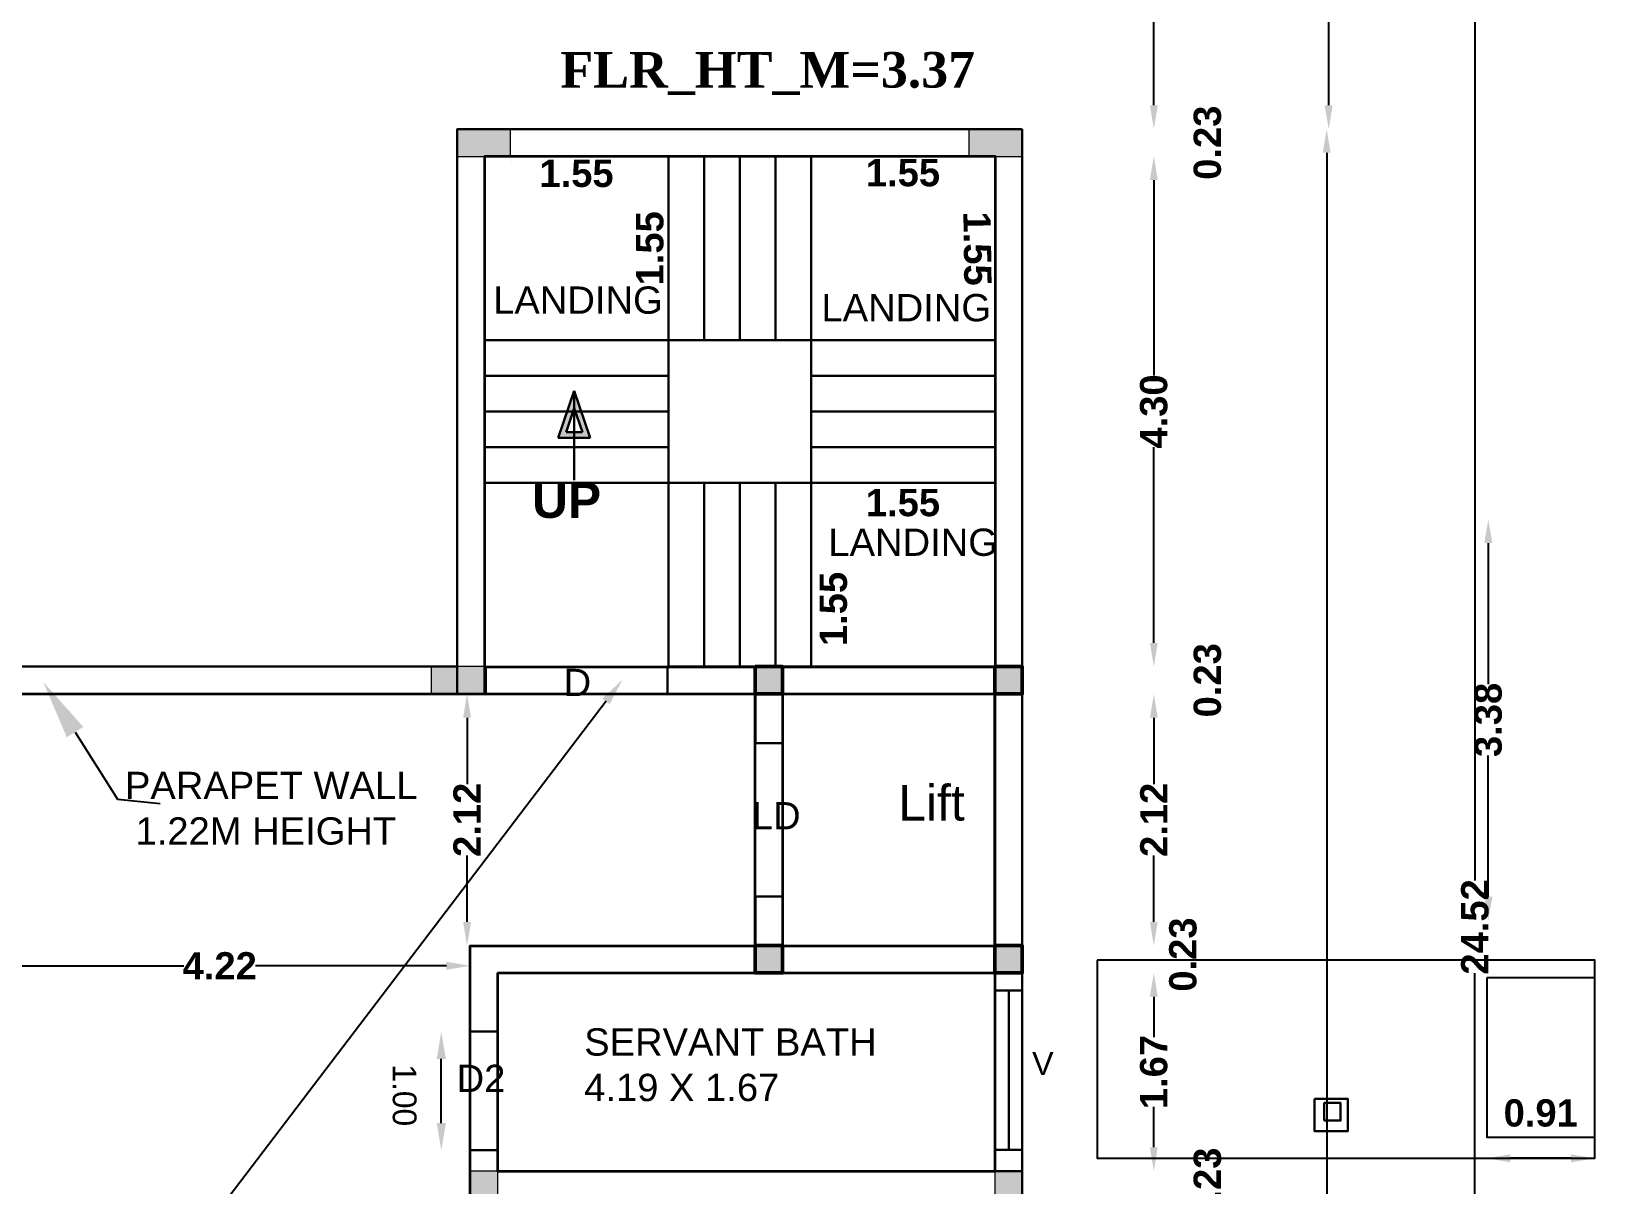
# Model space of a CAD drawing. Header units: metres. Extents: x 515 to 706, y -4 to 163.
# Drawn here: x 586.67 to 599.84, y 103.65 to 113.37 of the extents above; entities that cross this region are included whole.
import ezdxf
from ezdxf import colors
from ezdxf.entities.mleader import LeaderData, LeaderLine
from ezdxf.math import Vec2, Vec3

# ---------------------------------------------------------------- set-up
doc = ezdxf.new("R2010")
doc.units = ezdxf.units.M
doc.header["$MEASUREMENT"] = 0
for name, color, linetype, lineweight in [('BLK_1_FLR_1_ EXIT_WIDTH_ DOOR', 7, 'Continuous', 30), ('BLK_1_FLR_1_BLT_UP_AREA', 140, 'Continuous', 30), ('BLK_1_FLR_1_CARPET_AREA', 22, 'Continuous', 30), ('BLK_1_FLR_1_LIFT_1', 30, 'Continuous', 13), ('BLK_1_FLR_1_WASH', 4, 'Continuous', 30)]:
    doc.layers.add(name, color=color, linetype=linetype, lineweight=lineweight)
for name, color, linetype in [('BLK_1_FLR_1_STAIR_2', 7, 'Continuous'), ('BLK_1_FLR_1_VERANDAH', 5, 'Continuous'), ('BLK_3_FLR_0_BATH', 7, 'Continuous'), ('BLK_3_FLR_0_BATH_HT', 7, 'Continuous'), ('DIST_EXIT', 7, 'Continuous'), ('TOILET_VENTILATION', 6, 'Continuous')]:
    doc.layers.add(name, color=color, linetype=linetype)
doc.styles.add('ARIAL', font='arialbd.ttf', dxfattribs={"height": 0.23})
doc.styles.add('PDF Swiss721BT-RomanCondensed', font='arial.ttf')
doc.styles.add('Swiss Bold', font='swissb.ttf')
doc.styles.add('tb', font='timesbd.ttf', dxfattribs={"height": 0.3})
doc.styles.add('working', font='arialbd.ttf', dxfattribs={"height": 0.23})
doc.dimstyles.new('new model', dxfattribs={"dimtxt": 0.23, "dimasz": 0.2, "dimexe": 0.1, "dimexo": 0.1, "dimgap": 0, "dimtad": 0, "dimzin": 1, "dimdsep": 46, "dimtxsty": 'working', "dimcen": 0.09, "dimse1": 1, "dimse2": 1, "dimclrd": 256, "dimclrt": 256, "dimadec": 1, "dimazin": 0, "dimtfac": 1, "dimtofl": 0, "dimtmove": 0, "dimatfit": 3, "dimfxl": 0, "dimtolj": 1, "dimtzin": 0, "dimlwd": -1, "dimlwe": -1, "dimarcsym": 0})
doc.dimstyles.new('OPEN SPACE', dxfattribs={"dimtxt": 0.23, "dimasz": 0.23, "dimexe": 0.1875, "dimexo": 0.0625, "dimgap": 0.09, "dimtad": 3, "dimzin": 0, "dimdsep": 46, "dimtxsty": 'ARIAL', "dimcen": 0.09, "dimse1": 1, "dimse2": 1, "dimclrd": 256, "dimclre": 256, "dimadec": 0, "dimazin": 0, "dimtfac": 0.5, "dimtix": 1, "dimtmove": 0, "dimatfit": 3, "dimfxl": 0, "dimtolj": 1, "dimtzin": 0, "dimarcsym": 0})
doc.dimstyles.new('Standard$0', dxfattribs={"dimtxt": 0.2, "dimasz": 0.23, "dimexe": 0.1805, "dimexo": 0.0625, "dimgap": 0.0955, "dimtad": 1, "dimzin": 0, "dimdsep": 46, "dimtxsty": 'Standard', "dimcen": 0, "dimdle": 440, "dimse1": 1, "dimse2": 1, "dimclrd": 256, "dimclrt": 256, "dimadec": 0, "dimazin": 0, "dimtfac": 1, "dimtofl": 0, "dimtmove": 0, "dimatfit": 3, "dimfxl": 0, "dimtolj": 1, "dimarcsym": 0})

# ---------------------------------------------------------------- blocks, each defined once
blk = doc.blocks.new('*D47')
at = {"layer": 'BLK_1_FLR_1_ EXIT_WIDTH_ DOOR', "lineweight": -2}
blk.add_line((590.128, 104.173), (590.128, 104.713), dxfattribs=at)
at = {"layer": 'BLK_1_FLR_1_ EXIT_WIDTH_ DOOR', "lineweight": 40}
for points in [[(590.167, 104.713), (590.09, 104.713), (590.128, 104.943)], [(590.167, 104.173), (590.09, 104.173), (590.128, 103.943)]]:
    blk.add_solid(points, dxfattribs=at)
at = {"layer": 'Defpoints', "color": 0, "lineweight": 40}
for p in [(590.128, 104.943), (590.487, 104.943), (590.487, 103.943)]:
    blk.add_point(p, dxfattribs=at)
at = {"layer": 'BLK_1_FLR_1_ EXIT_WIDTH_ DOOR', "insert": (589.818, 104.407), "char_height": 0.2, "attachment_point": 5, "rotation": 270.0002}
blk.add_mtext('\\A1;1.00', dxfattribs=at)
blk = doc.blocks.new('*D172')
at = {"layer": 'Defpoints', "color": 0, "lineweight": 40}
for p in [(591.814, 107.789), (584.305, 98.246), (584.464, 98.126)]:
    blk.add_point(p, dxfattribs=at)
at = {"layer": 'DIST_EXIT', "lineweight": -2}
blk.add_line((591.516, 107.727), (584.444, 98.43), dxfattribs=at)
at = {"layer": 'DIST_EXIT', "lineweight": 40}
for points in [[(591.485, 107.75), (591.546, 107.703), (591.655, 107.91)], [(584.414, 98.453), (584.475, 98.406), (584.305, 98.246)]]:
    blk.add_solid(points, dxfattribs=at)
at = {"layer": 'DIST_EXIT', "color": 0, "insert": (587.816, 103.202), "char_height": 0.23, "attachment_point": 5, "rotation": 52.7442, "style": 'ARIAL'}
blk.add_mtext('\\A1;12.14', dxfattribs=at)
blk = doc.blocks.new('*D111')
at = {"layer": 'BLK_3_FLR_0_BATH_HT'}
for p, q in [((598.947, 109.06), (598.947, 107.87)), ((598.947, 106.08), (598.947, 107.271))]:
    blk.add_line(p, q, dxfattribs=at)
at = {"layer": 'BLK_3_FLR_0_BATH_HT', "lineweight": 40}
for points in [[(598.914, 109.06), (598.981, 109.06), (598.947, 109.26)], [(598.914, 106.08), (598.981, 106.08), (598.947, 105.88)]]:
    blk.add_solid(points, dxfattribs=at)
at = {"layer": 'Defpoints', "color": 0, "lineweight": 40}
for p in [(598.947, 109.26), (599.627, 109.26), (599.627, 105.88)]:
    blk.add_point(p, dxfattribs=at)
at = {"layer": 'BLK_3_FLR_0_BATH_HT', "insert": (598.947, 107.57), "char_height": 0.23, "attachment_point": 5, "rotation": 90, "style": 'working'}
blk.add_mtext('\\A1;3.38', dxfattribs=at)
blk = doc.blocks.new('*D113')
at = {"layer": 'Defpoints', "color": 0, "lineweight": 40}
for p in [(598.934, 104.054), (599.844, 104.054), (598.934, 103.876)]:
    blk.add_point(p, dxfattribs=at)
at = {"layer": 'TOILET_VENTILATION'}
blk.add_line((599.644, 103.876), (599.134, 103.876), dxfattribs=at)
at = {"layer": 'TOILET_VENTILATION', "lineweight": 40}
for points in [[(599.134, 103.909), (599.134, 103.842), (598.934, 103.876)], [(599.644, 103.909), (599.644, 103.842), (599.844, 103.876)]]:
    blk.add_solid(points, dxfattribs=at)
at = {"layer": 'TOILET_VENTILATION', "insert": (599.389, 104.257), "char_height": 0.23, "attachment_point": 5, "style": 'working'}
blk.add_mtext('\\A1;0.91', dxfattribs=at)
blk = doc.blocks.new('060x0.23')
at = {"lineweight": 13}
h = blk.add_hatch(color=1, dxfattribs=at)
h.dxf.hatch_style = 1
h.paths.add_polyline_path([(717.913, -158.901), (718.513, -158.901), (718.513, -159.131), (717.913, -159.131)])
at = {"color": 1, "lineweight": 13}
blk.add_lwpolyline([(717.913, -158.901), (718.513, -158.901), (718.513, -159.131), (717.913, -159.131)], close=True, dxfattribs=at)
blk = doc.blocks.new('0.23x 0.23')
at = {"lineweight": 50}
h = blk.add_hatch(color=1, dxfattribs=at)
h.dxf.hatch_style = 1
h.paths.add_polyline_path([(780.034, -174.426), (780.264, -174.426), (780.264, -174.196), (780.034, -174.196)])
at = {"color": 1, "lineweight": 50}
blk.add_lwpolyline([(780.034, -174.426), (780.264, -174.426), (780.264, -174.196), (780.034, -174.196)], close=True, dxfattribs=at)
blk = doc.blocks.new('sfdfds')
at = {"lineweight": 15}
h = blk.add_hatch(color=1, dxfattribs=at)
h.dxf.hatch_style = 1
h.paths.add_polyline_path([(788.142, -179.821), (788.592, -179.821), (788.592, -179.591), (788.142, -179.591)])
at = {"color": 1, "lineweight": 15}
blk.add_lwpolyline([(788.142, -179.821), (788.592, -179.821), (788.592, -179.591), (788.142, -179.591)], close=True, dxfattribs=at)
blk = doc.blocks.new('*D732')
at = {"layer": 'Defpoints', "color": 0, "lineweight": 40}
for p in [(593.242, 112.319), (594.792, 112.319), (594.792, 112.18)]:
    blk.add_point(p, dxfattribs=at)
at = {"lineweight": 30, "insert": (594.017, 112.18), "char_height": 0.23, "attachment_point": 5, "style": 'working'}
blk.add_mtext('\\A1;1.55', dxfattribs=at)
blk = doc.blocks.new('*D400')
at = {"layer": 'Defpoints', "color": 0, "lineweight": 40}
for p in [(590.492, 112.319), (592.042, 112.319), (592.042, 112.174)]:
    blk.add_point(p, dxfattribs=at)
at = {"lineweight": 30, "insert": (591.267, 112.174), "char_height": 0.23, "attachment_point": 5, "style": 'working'}
blk.add_mtext('\\A1;1.55', dxfattribs=at)
blk = doc.blocks.new('*D733')
at = {"layer": 'Defpoints', "color": 0, "lineweight": 40}
for p in [(593.242, 110.469), (594.792, 110.469), (594.792, 109.4)]:
    blk.add_point(p, dxfattribs=at)
at = {"lineweight": 30, "insert": (594.017, 109.4), "char_height": 0.23, "attachment_point": 5, "style": 'working'}
blk.add_mtext('\\A1;1.55', dxfattribs=at)
blk = doc.blocks.new('*D734')
at = {"layer": 'Defpoints', "color": 0, "lineweight": 40}
for p in [(592.342, 112.319), (591.886, 110.769), (592.342, 110.769)]:
    blk.add_point(p, dxfattribs=at)
at = {"lineweight": 30, "insert": (591.886, 111.544), "char_height": 0.23, "attachment_point": 5, "rotation": 90, "style": 'working'}
blk.add_mtext('\\A1;1.55', dxfattribs=at)
blk = doc.blocks.new('*D735')
at = {"layer": 'Defpoints', "color": 0, "lineweight": 40}
for p in [(592.942, 109.569), (592.942, 108.019), (593.432, 108.019)]:
    blk.add_point(p, dxfattribs=at)
at = {"lineweight": 30, "insert": (593.432, 108.505), "char_height": 0.23, "attachment_point": 5, "rotation": 90, "style": 'working'}
blk.add_mtext('\\A1;1.55', dxfattribs=at)
blk = doc.blocks.new('*D401')
at = {"layer": 'Defpoints', "color": 0, "lineweight": 40}
for p in [(594.772, 112.319), (594.653, 110.767), (594.792, 110.769)]:
    blk.add_point(p, dxfattribs=at)
at = {"lineweight": 30, "insert": (594.643, 111.542), "char_height": 0.23, "attachment_point": 5, "rotation": 270.7352, "style": 'working'}
blk.add_mtext('\\A1;1.55', dxfattribs=at)
blk = doc.blocks.new('*D438')
for p, q in [((586.352, 118.7), (587.924, 118.7)), ((590.062, 118.7), (588.491, 118.7))]:
    blk.add_line(p, q)
at = {"lineweight": 40}
for points in [[(586.352, 118.734), (586.352, 118.667), (586.152, 118.7)], [(590.062, 118.734), (590.062, 118.667), (590.262, 118.7)]]:
    blk.add_solid(points, dxfattribs=at)
at = {"layer": 'Defpoints', "color": 0, "lineweight": 40}
for p in [(590.262, 118.7), (586.152, 107.789), (590.262, 107.789)]:
    blk.add_point(p, dxfattribs=at)
at = {"lineweight": 30, "insert": (588.207, 118.7), "char_height": 0.23, "attachment_point": 5, "style": 'working'}
blk.add_mtext('\\A1;4.11', dxfattribs=at)
blk = doc.blocks.new('*D439')
for p, q in [((590.062, 118.7), (589.862, 118.7)), ((590.692, 118.7), (590.892, 118.7))]:
    blk.add_line(p, q)
at = {"lineweight": 40}
for points in [[(590.062, 118.734), (590.062, 118.667), (590.262, 118.7)], [(590.692, 118.734), (590.692, 118.667), (590.492, 118.7)]]:
    blk.add_solid(points, dxfattribs=at)
at = {"layer": 'Defpoints', "color": 0, "lineweight": 40}
for p in [(590.492, 118.7), (590.262, 107.789), (590.492, 107.789)]:
    blk.add_point(p, dxfattribs=at)
at = {"lineweight": 30, "insert": (590.377, 118.918), "char_height": 0.23, "attachment_point": 5, "style": 'working'}
blk.add_mtext('\\A1;0.23', dxfattribs=at)
blk = doc.blocks.new('*D440')
for p, q in [((590.692, 118.7), (592.341, 118.7)), ((594.592, 118.7), (592.944, 118.7))]:
    blk.add_line(p, q)
at = {"lineweight": 40}
for points in [[(590.692, 118.734), (590.692, 118.667), (590.492, 118.7)], [(594.592, 118.734), (594.592, 118.667), (594.792, 118.7)]]:
    blk.add_solid(points, dxfattribs=at)
at = {"layer": 'Defpoints', "color": 0, "lineweight": 40}
for p in [(594.792, 118.7), (594.792, 112.319), (590.492, 107.789)]:
    blk.add_point(p, dxfattribs=at)
at = {"lineweight": 30, "insert": (592.642, 118.7), "char_height": 0.23, "attachment_point": 5, "style": 'working'}
blk.add_mtext('\\A1;4.30', dxfattribs=at)
blk = doc.blocks.new('*D443')
for p, q in [((596.13, 103.969), (596.13, 104.169)), ((596.13, 103.339), (596.13, 103.139))]:
    blk.add_line(p, q)
at = {"lineweight": 40}
for points in [[(596.097, 103.969), (596.163, 103.969), (596.13, 103.769)], [(596.097, 103.339), (596.163, 103.339), (596.13, 103.539)]]:
    blk.add_solid(points, dxfattribs=at)
at = {"layer": 'Defpoints', "color": 0, "lineweight": 40}
for p in [(594.781, 103.769), (596.13, 103.769), (594.846, 103.539)]:
    blk.add_point(p, dxfattribs=at)
at = {"lineweight": 30, "insert": (596.582, 103.654), "char_height": 0.23, "attachment_point": 5, "rotation": 90, "style": 'working'}
blk.add_mtext('\\A1;0.23', dxfattribs=at)
blk = doc.blocks.new('*D444')
for p, q in [((596.13, 107.589), (596.13, 107.029)), ((596.13, 105.868), (596.13, 106.428))]:
    blk.add_line(p, q)
at = {"lineweight": 40}
for points in [[(596.097, 107.589), (596.163, 107.589), (596.13, 107.789)], [(596.097, 105.868), (596.163, 105.868), (596.13, 105.668)]]:
    blk.add_solid(points, dxfattribs=at)
at = {"layer": 'Defpoints', "color": 0, "lineweight": 40}
for p in [(594.996, 107.789), (596.13, 107.789), (595.243, 105.668)]:
    blk.add_point(p, dxfattribs=at)
at = {"lineweight": 30, "insert": (596.13, 106.728), "char_height": 0.23, "attachment_point": 5, "rotation": 90, "style": 'working'}
blk.add_mtext('\\A1;2.12', dxfattribs=at)
blk = doc.blocks.new('*D445')
for p, q in [((596.13, 108.219), (596.13, 108.419)), ((596.13, 107.589), (596.13, 107.389))]:
    blk.add_line(p, q)
at = {"lineweight": 40}
for points in [[(596.097, 108.219), (596.163, 108.219), (596.13, 108.019)], [(596.097, 107.589), (596.163, 107.589), (596.13, 107.789)]]:
    blk.add_solid(points, dxfattribs=at)
at = {"layer": 'Defpoints', "color": 0, "lineweight": 40}
for p in [(594.996, 108.019), (596.13, 108.019), (594.996, 107.789)]:
    blk.add_point(p, dxfattribs=at)
at = {"lineweight": 30, "insert": (596.582, 107.904), "char_height": 0.23, "attachment_point": 5, "rotation": 90, "style": 'working'}
blk.add_mtext('\\A1;0.23', dxfattribs=at)
blk = doc.blocks.new('*D446')
for p, q in [((596.13, 112.119), (596.13, 110.471)), ((596.13, 108.219), (596.13, 109.867))]:
    blk.add_line(p, q)
at = {"lineweight": 40}
for points in [[(596.097, 112.119), (596.163, 112.119), (596.13, 112.319)], [(596.097, 108.219), (596.163, 108.219), (596.13, 108.019)]]:
    blk.add_solid(points, dxfattribs=at)
at = {"layer": 'Defpoints', "color": 0, "lineweight": 40}
for p in [(594.906, 112.319), (596.13, 112.319), (594.996, 108.019)]:
    blk.add_point(p, dxfattribs=at)
at = {"lineweight": 30, "insert": (596.13, 110.169), "char_height": 0.23, "attachment_point": 5, "rotation": 90, "style": 'working'}
blk.add_mtext('\\A1;4.30', dxfattribs=at)
blk = doc.blocks.new('*D447')
for p, q in [((596.13, 112.749), (596.13, 112.949)), ((596.13, 112.119), (596.13, 111.919))]:
    blk.add_line(p, q)
at = {"lineweight": 40}
for points in [[(596.097, 112.749), (596.163, 112.749), (596.13, 112.549)], [(596.097, 112.119), (596.163, 112.119), (596.13, 112.319)]]:
    blk.add_solid(points, dxfattribs=at)
at = {"layer": 'Defpoints', "color": 0, "lineweight": 40}
for p in [(594.916, 112.549), (596.13, 112.549), (594.906, 112.319)]:
    blk.add_point(p, dxfattribs=at)
at = {"lineweight": 30, "insert": (596.582, 112.434), "char_height": 0.23, "attachment_point": 5, "rotation": 90, "style": 'working'}
blk.add_mtext('\\A1;0.23', dxfattribs=at)
blk = doc.blocks.new('*D448')
for p, q in [((596.13, 117.884), (596.13, 115.615)), ((596.13, 112.749), (596.13, 115.018))]:
    blk.add_line(p, q)
at = {"lineweight": 40}
for points in [[(596.097, 117.884), (596.163, 117.884), (596.13, 118.084)], [(596.097, 112.749), (596.163, 112.749), (596.13, 112.549)]]:
    blk.add_solid(points, dxfattribs=at)
at = {"layer": 'Defpoints', "color": 0, "lineweight": 40}
for p in [(576.573, 118.084), (596.13, 118.084), (594.916, 112.549)]:
    blk.add_point(p, dxfattribs=at)
at = {"lineweight": 30, "insert": (596.13, 115.316), "char_height": 0.23, "attachment_point": 5, "rotation": 90, "style": 'working'}
blk.add_mtext('\\A1;5.53', dxfattribs=at)
blk = doc.blocks.new('*D449')
for p, q in [((597.586, 112.349), (597.586, 103.441)), ((597.586, 93.769), (597.586, 102.677))]:
    blk.add_line(p, q)
at = {"lineweight": 40}
for points in [[(597.553, 112.349), (597.619, 112.349), (597.586, 112.549)], [(597.553, 93.769), (597.619, 93.769), (597.586, 93.569)]]:
    blk.add_solid(points, dxfattribs=at)
at = {"layer": 'Defpoints', "color": 0, "lineweight": 40}
for p in [(595.473, 112.549), (595.473, 93.569), (597.586, 93.569)]:
    blk.add_point(p, dxfattribs=at)
at = {"lineweight": 30, "insert": (597.586, 103.059), "char_height": 0.23, "attachment_point": 5, "rotation": 90, "style": 'working'}
blk.add_mtext('\\A1;18.98', dxfattribs=at)
blk = doc.blocks.new('*D451')
for p, q in [((576.322, 119.643), (582.807, 119.643)), ((590.062, 119.643), (583.578, 119.643))]:
    blk.add_line(p, q)
at = {"lineweight": 40}
for points in [[(576.322, 119.676), (576.322, 119.61), (576.122, 119.643)], [(590.062, 119.676), (590.062, 119.61), (590.262, 119.643)]]:
    blk.add_solid(points, dxfattribs=at)
at = {"layer": 'Defpoints', "color": 0, "lineweight": 40}
for p in [(590.262, 119.643), (576.122, 108.019), (590.262, 108.019)]:
    blk.add_point(p, dxfattribs=at)
at = {"lineweight": 30, "insert": (583.192, 119.643), "char_height": 0.23, "attachment_point": 5, "style": 'working'}
blk.add_mtext('\\A1;14.14', dxfattribs=at)
blk = doc.blocks.new('*D452')
for p, q in [((590.462, 119.643), (592.338, 119.643)), ((594.822, 119.643), (592.946, 119.643))]:
    blk.add_line(p, q)
at = {"lineweight": 40}
for points in [[(590.462, 119.676), (590.462, 119.61), (590.262, 119.643)], [(594.822, 119.676), (594.822, 119.61), (595.022, 119.643)]]:
    blk.add_solid(points, dxfattribs=at)
at = {"layer": 'Defpoints', "color": 0, "lineweight": 40}
for p in [(595.022, 119.643), (590.262, 112.549), (595.022, 112.549)]:
    blk.add_point(p, dxfattribs=at)
at = {"lineweight": 30, "insert": (592.642, 119.643), "char_height": 0.23, "attachment_point": 5, "style": 'working'}
blk.add_mtext('\\A1;4.76', dxfattribs=at)
blk = doc.blocks.new('*D459')
for p, q in [((597.603, 117.884), (597.603, 115.615)), ((597.603, 112.749), (597.603, 115.018))]:
    blk.add_line(p, q)
at = {"lineweight": 40}
for points in [[(597.569, 117.884), (597.636, 117.884), (597.603, 118.084)], [(597.569, 112.749), (597.636, 112.749), (597.603, 112.549)]]:
    blk.add_solid(points, dxfattribs=at)
at = {"layer": 'Defpoints', "color": 0, "lineweight": 40}
for p in [(596.13, 118.084), (596.13, 112.549), (597.603, 112.549)]:
    blk.add_point(p, dxfattribs=at)
at = {"lineweight": 30, "insert": (597.603, 115.316), "char_height": 0.23, "attachment_point": 5, "rotation": 90, "style": 'working'}
blk.add_mtext('\\A1;5.53', dxfattribs=at)
blk = doc.blocks.new('*D460')
for p, q in [((598.835, 117.884), (598.835, 106.216)), ((598.835, 93.769), (598.835, 105.436))]:
    blk.add_line(p, q)
at = {"lineweight": 40}
for points in [[(598.801, 117.884), (598.868, 117.884), (598.835, 118.084)], [(598.801, 93.769), (598.868, 93.769), (598.835, 93.569)]]:
    blk.add_solid(points, dxfattribs=at)
at = {"layer": 'Defpoints', "color": 0, "lineweight": 40}
for p in [(597.603, 118.084), (597.586, 93.569), (598.835, 93.569)]:
    blk.add_point(p, dxfattribs=at)
at = {"lineweight": 30, "insert": (598.835, 105.826), "char_height": 0.23, "attachment_point": 5, "rotation": 90, "style": 'working'}
blk.add_mtext('\\A1;24.52', dxfattribs=at)
blk = doc.blocks.new('*D475')
for p, q in [((596.13, 105.238), (596.13, 104.896)), ((596.13, 103.969), (596.13, 104.31))]:
    blk.add_line(p, q)
at = {"lineweight": 40}
for points in [[(596.097, 105.238), (596.163, 105.238), (596.13, 105.438)], [(596.097, 103.969), (596.163, 103.969), (596.13, 103.769)]]:
    blk.add_solid(points, dxfattribs=at)
at = {"layer": 'Defpoints', "color": 0, "lineweight": 40}
for p in [(595.243, 105.438), (596.13, 105.438), (595.243, 103.769)]:
    blk.add_point(p, dxfattribs=at)
at = {"lineweight": 30, "insert": (596.13, 104.603), "char_height": 0.23, "attachment_point": 5, "rotation": 90, "style": 'working'}
blk.add_mtext('\\A1;1.67', dxfattribs=at)
blk = doc.blocks.new('*D476')
for p, q in [((596.13, 105.868), (596.13, 106.068)), ((596.13, 105.238), (596.13, 105.038))]:
    blk.add_line(p, q)
at = {"lineweight": 40}
for points in [[(596.097, 105.868), (596.163, 105.868), (596.13, 105.668)], [(596.097, 105.238), (596.163, 105.238), (596.13, 105.438)]]:
    blk.add_solid(points, dxfattribs=at)
at = {"layer": 'Defpoints', "color": 0, "lineweight": 40}
for p in [(595.243, 105.668), (596.13, 105.668), (595.243, 105.438)]:
    blk.add_point(p, dxfattribs=at)
at = {"lineweight": 30, "insert": (596.376, 105.593), "char_height": 0.23, "attachment_point": 5, "rotation": 90, "style": 'working'}
blk.add_mtext('\\A1;0.23', dxfattribs=at)
blk = doc.blocks.new('*D761')
for p, q in [((590.345, 107.589), (590.345, 107.029)), ((590.345, 105.868), (590.345, 106.428))]:
    blk.add_line(p, q)
at = {"lineweight": 40}
for points in [[(590.312, 107.589), (590.379, 107.589), (590.345, 107.789)], [(590.312, 105.868), (590.379, 105.868), (590.345, 105.668)]]:
    blk.add_solid(points, dxfattribs=at)
at = {"layer": 'Defpoints', "color": 0, "lineweight": 40}
for p in [(590.345, 107.789), (590.372, 107.789), (590.372, 105.668)]:
    blk.add_point(p, dxfattribs=at)
at = {"lineweight": 30, "insert": (590.345, 106.728), "char_height": 0.23, "attachment_point": 5, "rotation": 90, "style": 'working'}
blk.add_mtext('\\A1;2.12', dxfattribs=at)
blk = doc.blocks.new('*D762')
for p, q in [((586.352, 105.498), (587.961, 105.498)), ((590.172, 105.498), (588.564, 105.498))]:
    blk.add_line(p, q)
at = {"lineweight": 40}
for points in [[(586.352, 105.532), (586.352, 105.465), (586.152, 105.498)], [(590.172, 105.532), (590.172, 105.465), (590.372, 105.498)]]:
    blk.add_solid(points, dxfattribs=at)
at = {"layer": 'Defpoints', "color": 0, "lineweight": 40}
for p in [(586.152, 105.498), (586.152, 105.306), (590.372, 105.306)]:
    blk.add_point(p, dxfattribs=at)
at = {"lineweight": 30, "insert": (588.262, 105.498), "char_height": 0.23, "attachment_point": 5, "style": 'working'}
blk.add_mtext('\\A1;4.22', dxfattribs=at)

msp = doc.modelspace()

# ---------------------------------------------------------------- hatches: boundary and pattern name
at = {"lineweight": 30, "ltscale": 0.25}
h = msp.add_hatch(color=256, dxfattribs=at)
h.paths.add_polyline_path([(591.24795, 110.34344), (591.11297, 109.94725), (591.38294, 109.94725)])
h.paths.add_polyline_path([(591.24795, 110.19608), (591.17937, 109.99477), (591.31654, 109.99477)], flags=16)

# ---------------------------------------------------------------- linework, layer by layer
at = {"lineweight": 30}
for p, q in [((590.26235, 112.54885), (595.02237, 112.54885)), ((590.26235, 112.54885), (590.26235, 107.78885)), ((595.02237, 112.54885), (595.02235, 93.56859)), ((590.49235, 112.31885), (594.79235, 112.31885)), ((590.49235, 112.31885), (590.49235, 107.78885)), ((590.71939, 112.27885), (590.71939, 112.27885)), ((592.04235, 112.31885), (592.04235, 108.01885)), ((592.34235, 112.31885), (592.34235, 110.76885)), ((592.64235, 112.31885), (592.64235, 110.76885)), ((592.94235, 112.31885), (592.94235, 110.76885)), ((593.24235, 112.31885), (593.24235, 108.01885)), ((594.79235, 112.31885), (594.79235, 108.01885)), ((594.79235, 112.27885), (594.79235, 103.76888)), ((595.02241, 112.27885), (595.02241, 112.27885)), ((590.49235, 110.76885), (594.79235, 110.76885)), ((595.02236, 110.74384), (595.02235, 110.74384)), ((590.48982, 110.46885), (592.04235, 110.46885)), ((593.24235, 110.46885), (594.79235, 110.46885)), ((595.02236, 110.44384), (595.02235, 110.44384)), ((591.24795, 110.34344), (591.11297, 109.94725)), ((591.24795, 110.34344), (591.38294, 109.94725)), ((591.24795, 110.34344), (591.24795, 109.58959)), ((590.4894, 110.16885), (592.04235, 110.16885)), ((591.24795, 110.19608), (591.17937, 109.99477)), ((591.24795, 110.19608), (591.31654, 109.99477)), ((593.24235, 110.16885), (594.79235, 110.16885)), ((591.17937, 109.99477), (591.31654, 109.99477)), ((590.49235, 109.86885), (592.04235, 109.86885)), ((591.11297, 109.94725), (591.38294, 109.94725)), ((593.24235, 109.86885), (594.79235, 109.86885)), ((590.49235, 109.56885), (594.79235, 109.56885)), ((592.34235, 109.56885), (592.34235, 108.01885)), ((592.64235, 109.56885), (592.64235, 108.01885)), ((592.94235, 109.56885), (592.94235, 108.01885)), ((590.48646, 108.01885), (590.49235, 108.01885)), ((590.49235, 108.01885), (590.50235, 108.01885)), ((590.50235, 108.01885), (590.50235, 107.7893)), ((592.03235, 108.01885), (594.79235, 108.01885)), ((592.03235, 108.01885), (592.03235, 107.78884)), ((593.25903, 108.01383), (593.25903, 108.01381)), ((593.25903, 108.01383), (593.25903, 108.01382)), ((593.25909, 108.01885), (593.25909, 108.01883)), ((593.25909, 108.01885), (593.25909, 108.01883)), ((595.02243, 107.99329), (595.02243, 108.01885)), ((592.03235, 107.78884), (593.24567, 107.78884)), ((594.79235, 105.66774), (590.3723, 105.66774)), ((590.3723, 104.94349), (590.3723, 105.66774)), ((594.79235, 105.43774), (590.6023, 105.43774)), ((590.6023, 104.94349), (590.6023, 105.43774)), ((594.79235, 103.76888), (594.79234, 105.43774)), ((595.02238, 93.56859), (595.02233, 105.43774)), ((594.79234, 105.2891), (595.02234, 105.2891)), ((594.90739, 105.2891), (594.90739, 103.94728)), ((590.6023, 104.94349), (590.3723, 104.94349)), ((590.3723, 93.5686), (590.3723, 103.94349)), ((590.6023, 103.94349), (590.3723, 103.94349)), ((590.6023, 103.76888), (590.6023, 103.94349)), ((594.79235, 103.94728), (595.02238, 103.94728)), ((590.60229, 103.76888), (595.02236, 103.76888))]:
    msp.add_line(p, q, dxfattribs=at)
at = {"lineweight": 30, "ltscale": 0.125}
for p, q in [((590.71938, 112.50885), (590.71939, 112.50885)), ((595.0224, 112.50885), (595.02241, 112.50885)), ((590.71944, 112.27874), (590.71944, 112.27873)), ((595.02246, 112.27874), (595.02246, 112.27873)), ((585.97569, 108.01879), (590.26902, 108.01879)), ((590.50235, 107.7893), (585.35566, 107.78928))]:
    msp.add_line(p, q, dxfattribs=at)
at = {"lineweight": 30}
msp.add_lwpolyline([(592.77348, 106.08301), (593.00348, 106.08301), (592.77348, 106.08301), (592.77348, 105.43773), (595.02237, 105.43774), (595.02236, 107.99329), (595.02236, 108.01885), (592.77348, 108.01885), (592.77348, 107.37357), (593.00348, 107.37357), (593.00348, 107.78885), (594.79236, 107.78885), (594.79237, 105.66774), (593.00348, 105.66773), (593.00348, 106.08301)], close=True, dxfattribs=at)
at = {"layer": 'BLK_1_FLR_1_BLT_UP_AREA', "color": 14}
msp.add_lwpolyline([(595.02232, 112.5488), (595.02228, 93.56855), (590.37233, 93.56854), (563.85456, 93.56852), (563.8546, 106.13474), (565.58773, 106.13474), (565.58777, 118.08374), (576.12237, 118.08374), (576.12235, 108.01891), (590.26226, 108.01879), (590.26223, 112.5488)], close=True, dxfattribs=at)
at = {"layer": 'BLK_1_FLR_1_CARPET_AREA', "color": 14, "lineweight": 35}
for points in [[(590.49225, 108.01755), (594.79713, 108.01755), (594.79713, 112.31755), (590.49225, 112.31755)], [(576.87494, 107.78766), (574.40551, 107.78765), (574.39182, 107.78765), (574.35186, 101.71888), (574.35184, 93.79734), (590.37177, 93.79731), (590.37177, 105.66644), (592.77295, 105.66645), (592.77294, 107.78755), (586.15164, 107.78799), (586.15164, 99.36271), (576.87496, 99.36268)], [(593.00293, 105.66644), (594.79182, 105.66644), (594.79182, 107.78755), (593.00293, 107.78755)], [(590.60218, 105.43644), (590.60218, 103.76752), (594.79224, 103.76752), (594.79224, 105.43644)]]:
    msp.add_lwpolyline(points, close=True, dxfattribs=at)
at = {"layer": 'BLK_1_FLR_1_LIFT_1'}
msp.add_lwpolyline([(593.00304, 105.66769), (594.79192, 105.66769), (594.79192, 107.7888), (593.00304, 107.7888)], close=True, dxfattribs=at)
at = {"layer": 'BLK_1_FLR_1_VERANDAH', "color": 5}
msp.add_lwpolyline([(576.87504, 107.78891), (574.39192, 107.7889), (574.39192, 107.7889), (574.39193, 101.72013), (574.35196, 101.72013), (574.35194, 93.79859), (590.37187, 93.79855), (590.37187, 105.66769), (592.77305, 105.66769), (592.77305, 107.78879), (586.15174, 107.78923), (586.15175, 99.36395), (576.87507, 99.36393)], close=True, dxfattribs=at)
at = {"layer": 'BLK_1_FLR_1_WASH', "color": 55, "lineweight": 30}
msp.add_lwpolyline([(597.48359, 104.37759), (597.76382, 104.37759), (597.76382, 104.10362), (597.48359, 104.10362)], close=True, dxfattribs=at)
at = {"layer": 'BLK_1_FLR_1_WASH', "color": 60, "lineweight": 30}
msp.add_lwpolyline([(597.5649, 104.19475), (597.7029, 104.19432), (597.70337, 104.34284), (597.56536, 104.34327)], close=True, dxfattribs=at)
at = {"layer": 'BLK_3_FLR_0_BATH', "color": 3}
msp.add_lwpolyline([(595.65371, 105.54479), (595.65371, 103.87587), (599.84376, 103.87587), (599.84376, 105.54479)], close=True, dxfattribs=at)
at = {"layer": 'TOILET_VENTILATION', "color": 6}
msp.add_lwpolyline([(598.93376, 105.3961), (598.93376, 104.05428), (599.84376, 104.05428), (599.84376, 105.3961)], close=True, dxfattribs=at)

# ---------------------------------------------------------------- block references
at = {"lineweight": 30}
for name, p, rotation in [('sfdfds', (-197.87984, 292.13904), 7.03168033408e-05), ('sfdfds', (-193.57012, 292.13903), 7.03168033408e-05), ('sfdfds', (-198.10017, 287.60904), 7.03168033408e-05), ('0.23x 0.23', (767.19928, 888.05326), 270), ('0.23x 0.23', (769.21818, 888.05327), 270), ('0.23x 0.23', (767.19928, 885.70215), 270), ('0.23x 0.23', (769.21818, 885.70216), 270), ('060x0.23', (749.50344, 821.68225), 270), ('060x0.23', (753.92348, 821.68224), 270)]:
    msp.add_blockref(name, p, dxfattribs=dict(at, rotation=rotation))

# ---------------------------------------------------------------- texts
at = {"lineweight": 30, "attachment_point": 1, "style": 'PDF Swiss721BT-RomanCondensed'}
for s, insert, char_height in [('LANDING', (590.56507, 111.22245), 0.23), ('LANDING', (593.33049, 111.1589), 0.23), ('LANDING', (593.38864, 109.18252), 0.23), ('Lift', (593.97757, 107.02203), 0.3)]:
    msp.add_mtext_dynamic_manual_height_columns(s, width=9.5603696, gutter_width=58.69565, heights=[0], dxfattribs=dict(at, insert=insert, char_height=char_height))
at = {"lineweight": 30, "insert": (591.47451, 109.26815), "char_height": 0.3, "width": 0.5682795, "attachment_point": 9, "style": 'Swiss Bold'}
msp.add_mtext('\\A1;UP', dxfattribs=at)
at = {"lineweight": 30, "ltscale": 0.125, "char_height": 0.23, "style": 'PDF Swiss721BT-RomanCondensed'}
for s, width, insert, attachment_point in [('D', 0.0527571, (591.15857, 108.00074), 1), ('PARAPET WALL\\P 1.22M HEIGHT ', 4.995096, (587.46357, 106.51592), 7), ('LD', 0.0527571, (592.74425, 106.87764), 1), ('SERVANT BATH \\P4.19 X 1.67', 3.3382079, (591.332, 104.97143), 1), ('D2', 0.0527571, (590.25732, 104.66432), 1)]:
    msp.add_mtext_dynamic_manual_height_columns(s, width=width, gutter_width=1.15, heights=[0], dxfattribs=dict(at, insert=insert, attachment_point=attachment_point))
at = {"lineweight": 30, "insert": (595.10483, 104.77122), "char_height": 0.19445, "attachment_point": 1, "rotation": 0.00007, "style": 'PDF Swiss721BT-RomanCondensed'}
msp.add_mtext_dynamic_manual_height_columns('V', width=0.0527571, gutter_width=1.15, heights=[0], dxfattribs=at)
at = {"layer": 'BLK_1_FLR_1_STAIR_2', "lineweight": 35, "insert": (591.13102, 113.19871), "char_height": 0.3, "attachment_point": 1, "style": 'tb'}
msp.add_mtext_dynamic_manual_height_columns('FLR_HT_M=3.37', width=2.8964505, gutter_width=1.5, heights=[0], dxfattribs=at)

# ---------------------------------------------------------------- dimensions: what is measured, and where the dimension line sits
at = {"lineweight": 30}
for base, p1, p2, override, picture, middle in [((590.26234, 119.64308), (576.12239, 108.01896), (590.26234, 108.01885), {"dimpost": '\\X'}, '*D451', (583.19237, 119.64308)), ((595.0224, 119.64308), (590.26238, 112.54885), (595.0224, 112.54885), {"dimpost": '\\X'}, '*D452', (592.64239, 119.64308)), ((590.49238, 118.70046), (590.26238, 107.78885), (590.49238, 107.78885), {"dimpost": '\\X', "dimtmove": 2}, '*D439', (590.37738, 118.91789)), ((590.26238, 118.70046), (586.15238, 107.7891), (590.26238, 107.78885), {"dimpost": '\\X', "dimtmove": 2}, '*D438', (588.20738, 118.70046)), ((594.79238, 118.70046), (590.49238, 107.78885), (594.79238, 112.31885), {"dimpost": '\\X', "dimtmove": 2}, '*D440', (592.64238, 118.70046)), ((586.15235, 105.49823), (590.3723, 105.30561), (586.15235, 105.3056), {"dimpost": '\\X'}, '*D762', (588.26233, 105.49823))]:
    dim = msp.add_linear_dim(base=base, p1=p1, p2=p2, dimstyle='new model', override=override, dxfattribs=at)
    dim.commit()
    dim.dimension.update_dxf_attribs({"geometry": picture, "text_midpoint": middle})
for base, p1, p2, override, picture, middle in [((596.1299, 118.08378), (594.91617, 112.54885), (576.57271, 118.08378), {"dimpost": '\\X', "dimtmove": 2}, '*D448', (596.1299, 115.31631)), ((597.60251, 112.54885), (596.1299, 118.08378), (596.1299, 112.54885), {"dimpost": '\\X'}, '*D459', (597.60251, 115.31631)), ((598.83467, 93.5686), (597.60251, 118.08378), (597.58584, 93.5686), {"dimpost": '\\X'}, '*D460', (598.83467, 105.82619)), ((596.1299, 112.54885), (594.90569, 112.31885), (594.91617, 112.54885), {"dimpost": '\\X', "dimtmove": 2}, '*D447', (596.58219, 112.43385)), ((597.58584, 93.5686), (595.4727, 112.54885), (595.47276, 93.5686), {"dimpost": '\\X'}, '*D449', (597.58584, 103.05873)), ((596.1299, 112.31885), (594.9965, 108.01885), (594.90569, 112.31885), {"dimpost": '\\X', "dimtmove": 2}, '*D446', (596.1299, 110.16885)), ((596.1299, 108.01885), (594.9965, 107.78885), (594.9965, 108.01885), {"dimpost": '\\X', "dimtmove": 2}, '*D445', (596.58219, 107.90385)), ((590.34521, 107.78885), (590.3723, 105.66774), (590.3723, 107.78885), {"dimpost": '\\X'}, '*D761', (590.34521, 106.72829)), ((596.1299, 107.78885), (595.24264, 105.66774), (594.9965, 107.78885), {"dimpost": '\\X', "dimtmove": 2}, '*D444', (596.1299, 106.72829)), ((596.1299, 105.43774), (595.24264, 103.76888), (595.24264, 105.43774), {"dimpost": '\\X'}, '*D475', (596.1299, 104.60331)), ((596.1299, 103.76889), (594.84643, 103.53889), (594.78059, 103.76889), {"dimpost": '\\X', "dimtmove": 2}, '*D443', (596.58219, 103.65389))]:
    dim = msp.add_linear_dim(base=base, p1=p1, p2=p2, angle=90, dimstyle='new model', override=override, dxfattribs=at)
    dim.commit()
    dim.dimension.update_dxf_attribs({"geometry": picture, "text_midpoint": middle})
for base, p1, p2, angle, override, picture, middle, dimtype in [((592.04235, 112.17449), (590.49235, 112.31885), (592.04235, 112.31885), 0, {"dimpost": '\\X', "dimsd1": 1, "dimsd2": 1}, '*D400', (591.26735, 112.17449), 161), ((593.43247, 108.01885), (592.94235, 109.56885), (592.94235, 108.01885), 270, {"dimpost": '\\X', "dimsd1": 1, "dimsd2": 1}, '*D735', (593.43247, 108.50491), 161), ((596.1299, 105.66774), (595.24264, 105.43774), (595.24273, 105.66774), 90, {"dimpost": '\\X', "dimtmove": 2}, '*D476', (596.37649, 105.59263), 160)]:
    dim = msp.add_linear_dim(base=base, p1=p1, p2=p2, angle=angle, dimstyle='new model', override=override, dxfattribs=at)
    dim.commit()
    dim.dimension.update_dxf_attribs({"geometry": picture, "text_midpoint": middle, "dimtype": dimtype})
for p1, p2, distance, picture, middle in [((592.34235, 112.31885), (592.34235, 110.76885), -0.45662, '*D734', (591.88573, 111.54385)), ((593.24235, 112.31885), (594.79235, 112.31885), -0.13897, '*D732', (594.01735, 112.17988)), ((594.77241, 112.31885), (594.7923, 110.76885), -0.13963, '*D401', (594.64274, 111.54206)), ((593.24235, 110.46885), (594.79235, 110.46885), -1.06845, '*D733', (594.01735, 109.4004))]:
    dim = msp.add_aligned_dim(p1=p1, p2=p2, distance=distance, dimstyle='new model', override={"dimpost": '\\X', "dimsd1": 1, "dimsd2": 1}, dxfattribs=at)
    dim.commit()
    dim.dimension.update_dxf_attribs({"geometry": picture, "text_midpoint": middle})
at = {"layer": 'BLK_1_FLR_1_ EXIT_WIDTH_ DOOR', "color": 2}
dim = msp.add_linear_dim(base=(590.12849, 104.94344), p1=(590.48688, 103.94344), p2=(590.48687, 104.94344), angle=90.00019, dimstyle='Standard$0', override={"dimtmove": 2}, dxfattribs=at)
dim.commit()
dim.dimension.update_dxf_attribs({"geometry": '*D47', "text_midpoint": (589.81812, 104.40677), "dimtype": 161})
at = {"layer": 'BLK_3_FLR_0_BATH_HT', "color": 3}
dim = msp.add_aligned_dim(p1=(599.62658, 105.8804), p2=(599.62658, 109.2604), distance=0.67934, dimstyle='new model', override={"dimpost": '\\X'}, dxfattribs=at)
dim.commit()
dim.dimension.update_dxf_attribs({"geometry": '*D111', "text_midpoint": (598.94724, 107.5704)})
at = {"layer": 'DIST_EXIT'}
dim = msp.add_aligned_dim(p1=(591.8136, 107.78886), p2=(584.46399, 98.12567), distance=-0.19952, dimstyle='OPEN SPACE', override={"dimpost": '\\X'}, dxfattribs=at)
dim.commit()
dim.dimension.update_dxf_attribs({"geometry": '*D172', "text_midpoint": (587.81645, 103.20243)})
at = {"layer": 'TOILET_VENTILATION', "color": 6}
dim = msp.add_linear_dim(base=(598.93376, 103.87574), p1=(599.84376, 104.05428), p2=(598.93376, 104.05428), angle=180, dimstyle='new model', override={"dimpost": '\\X', "dimtmove": 2}, dxfattribs=at)
dim.commit()
dim.dimension.update_dxf_attribs({"geometry": '*D113', "text_midpoint": (599.38876, 104.25655), "dimtype": 161})

# ---------------------------------------------------------------- leaders
at = {"lineweight": 30}
ml = msp.add_multileader_mtext('Standard', dxfattribs=at)
ml.set_content('', color=256)
ml.set_leader_properties()
ml.build(insert=Vec2(0, 0))
ml.multileader.update_dxf_attribs({"text_right_attachment_type": 6, "dogleg_length": 0.36, "arrow_head_size": 0.5})
ctx = ml.context
ctx.base_point, ctx.char_height, ctx.arrow_head_size, ctx.landing_gap_size, ctx.plane_origin, ctx.plane_x_axis, ctx.plane_y_axis = Vec3(587.76005, 106.8654), 0.18, 0.5, 0.09, Vec3(586.77578, 107.88978), Vec3(0.99507972, -0.09907753), Vec3(0.09907753, 0.99507972)
ctx.right_attachment = 6
notes = []
notes.append((ctx, [(0, (1, 1, 0), (587.40182, 106.90107), (0.99507972, -0.09907753), 0.36, [(0, [(586.77578, 107.88978)], 0, [])])]))
ctx.mtext.insert, ctx.mtext.text_direction, ctx.mtext.rotation, ctx.mtext.flow_direction = Vec3(587.85853, 106.94604), Vec3(0.99507972, -0.09907753), 6.18394496, 5
for ctx, leaders in notes:
    for number, flags, end, landing, length, lines in leaders:
        leader = LeaderData()
        leader.index, (leader.has_last_leader_line, leader.has_dogleg_vector, leader.attachment_direction) = number, flags
        leader.last_leader_point, leader.dogleg_vector, leader.dogleg_length = Vec3(end), Vec3(landing), length
        for number, points, colour, breaks in lines:
            line = LeaderLine()
            line.index, line.vertices, line.color, line.breaks = number, Vec3.list(points), colors.encode_raw_color(colour), breaks
            leader.lines.append(line)
        ctx.leaders.append(leader)

doc.saveas('drawing.dxf')
